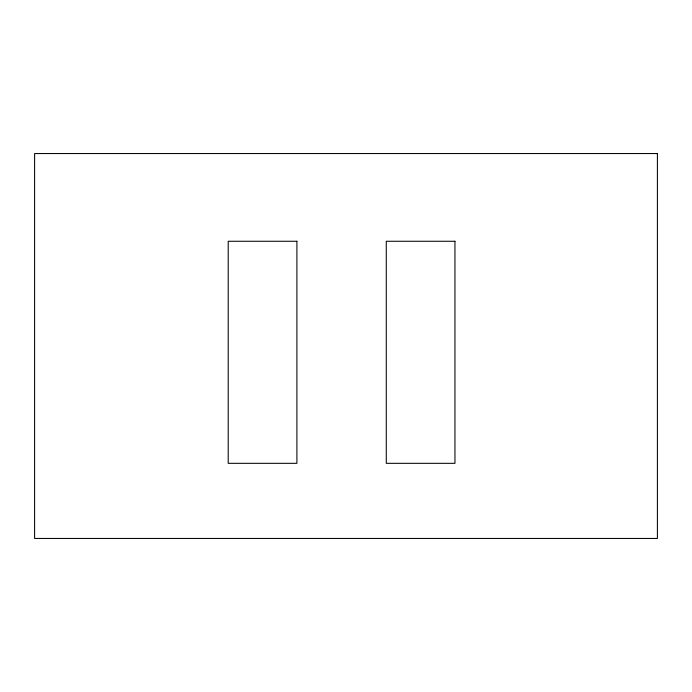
<?xml version="1.0" encoding="UTF-8"?>
<svg xmlns="http://www.w3.org/2000/svg" width="692" height="692" viewBox="0 0 692 692"><rect width="100%" height="100%" fill="white"/><g stroke="black" fill="none" stroke-linecap="round" stroke-linejoin="round"><path stroke-width="1.04" d="M657.4 153.546L34.6 153.546L34.6 538.454L657.4 538.454L657.4 153.546M296.903 241.266L228.213 241.266L228.213 463.329L296.903 463.329L296.903 241.266M454.955 241.266L386.274 241.266L386.274 463.329L454.955 463.329L454.955 241.266"/></g></svg>
